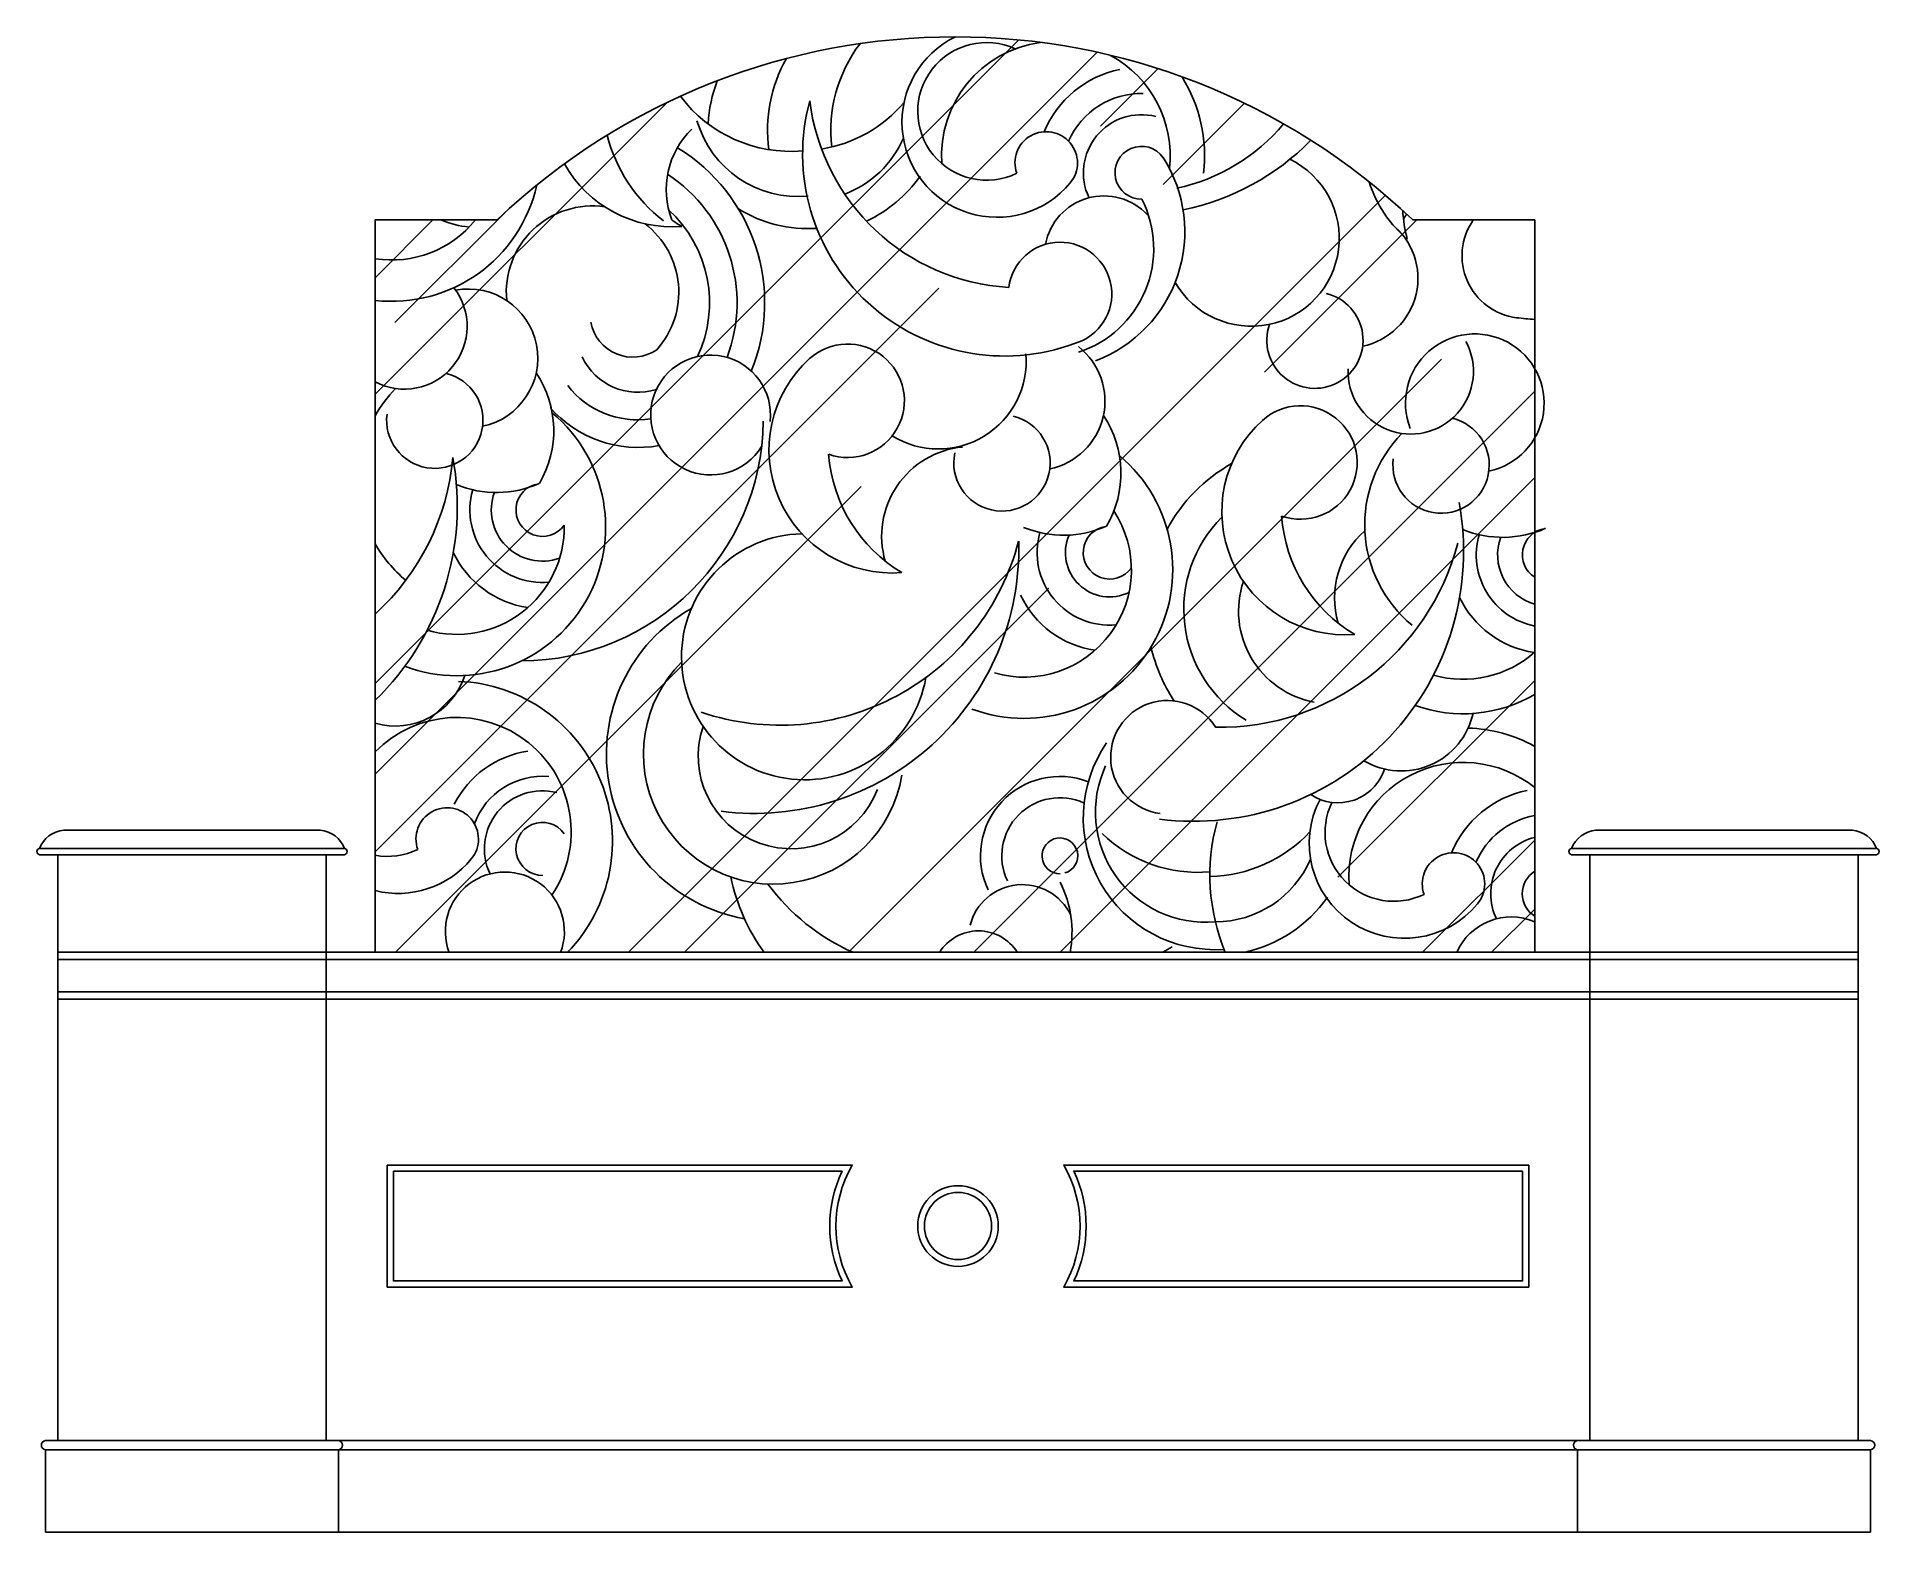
# Model space of a CAD drawing. Extents: x 2396 to 5414, y 5869 to 8319.
import ezdxf

# ---------------------------------------------------------------- set-up
doc = ezdxf.new("R2010")
doc.units = 0
doc.header["$MEASUREMENT"] = 0
for name, color, linetype in [('2', 2, 'CONTINUOUS'), ('3', 3, 'CONTINUOUS'), ('4', 4, 'CONTINUOUS'), ('7', 7, 'CONTINUOUS'), ('BH', 3, 'CONTINUOUS')]:
    doc.layers.add(name, color=color, linetype=linetype)

msp = doc.modelspace()

# ---------------------------------------------------------------- hatches: boundary and pattern name
at = {"layer": 'BH'}
h = msp.add_hatch(dxfattribs=at)
h.set_pattern_fill('AR-RROOF', color=256, scale=500, angle=45, style=0)
h.set_pattern_definition([(45, (11.55, -69.5), (424.264, 1131.37), [7500, -1000, 2500, -500]), (45, (305, 577.5), (-823.78, 116.673), [1500, -165, 3000, -375]), (45, (-112.2, 407.8), (1601.597, 2075.358), [4000, -700, 2000, -500])])
h.paths.add_polyline_path([(3149.9, 8019.4), (2949.9, 8019.4), (2949.9, 6819.4), (4849.9, 6819.4), (4849.9, 8019.4), (4649.9, 8019.4, 0.4)])

# ---------------------------------------------------------------- linework, layer by layer
at = {"layer": '2'}
msp.add_line((5399.9, 5869.4), (2409.9, 5869.4), dxfattribs=at)
at = {"layer": '3'}
msp.add_line((5399.9, 6004.4), (2409.9, 6004.4), dxfattribs=at)
for points in [[(2979.9, 6460.9), (3715.1, 6460.9, 0.225148), (3715.1, 6280.9), (2979.9, 6280.9)], [(4829.9, 6460.9), (4094.6, 6460.9, -0.225148), (4094.6, 6280.9), (4829.9, 6280.9)]]:
    msp.add_lwpolyline(points, format="xyb", close=True, dxfattribs=at)
msp.add_circle((3904.9, 6370.9), 55, dxfattribs=at)
for centre, radius, start, end in [((3933.7, 8165.3), 237.2, 142.9679, 186.4196), ((3968.8, 8179.4), 155.7, 115.9896, 320.4245), ((3951.7, 8197.2), 112.8, 65.376, 295.9658), ((4065.2, 8124.6), 187.3, 97.6347, 184.035), ((3830.1, 8166.8), 237.2, 150.4934, 187.8142), ((4065.2, 8124.6), 187.3, 353.6034, 61.3836), ((3732.1, 8162.7), 237.2, 159.1163, 176.5568), ((4205.5, 8096.6), 173.2, 101.8812, 157.1494), ((4065.2, 8124.6), 243.7, 353.2877, 31.9851), ((3631, 8357.9), 226.2, 216.9287, 274.9155), ((3981.1, 8127.2), 330.8, 164.6868, 290.2894), ((4008.1, 8256.9), 348.6, 186.9802, 266.7058), ((3645.2, 8357), 224.5, 279.2755, 319.7677), ((4205.5, 8096.6), 130.1, 88.6784, 156.5426), ((3643, 8230.3), 172.7, 196.2822, 275.4135), ((4205.5, 8096.6), 95.2, 75.6897, 205.4965), ((3578.6, 8220.9), 256.2, 194.1704, 232.3704), ((3565.8, 8068.8), 139, 134.2778, 200.7606), ((3658.9, 8221.1), 170.4, 290.7538, 336.6415), ((4049.4, 8112.8), 51.2, 320.4245, 199.4242), ((4196.9, 8379.2), 315.1, 282.1993, 320.0209), ((4191.4, 8436.9), 409.2, 281.5889, 315.4484), ((3290.7, 7883.5), 297.4, 337.9085, 58.7285), ((4050.7, 8000.1), 225.8, 290.619, 32.4959), ((4205.5, 8096.6), 43.4, 34.824, 270.7313), ((3436.1, 8209.8), 201.6, 209.2391, 274.5853), ((3290.7, 7883.5), 252.2, 339.2372, 56.7068), ((3658.9, 8221.1), 225.3, 295.2357, 324.7506), ((4385.4, 7989.3), 144.1, 210.0861, 63.8943), ((2977, 8129.7), 243.7, 263.6155, 347.3899), ((4770.7, 8142.3), 201.6, 197.4851, 229.9135), ((3306.1, 7901), 141.3, 81.8358, 185.5126), ((3290.7, 7883.5), 207.1, 334.8712, 47.4654), ((3658.9, 8221.1), 216, 238.2473, 273.8821), ((4143.9, 7961.3), 97.5, 42.811, 169.2281), ((4046.8, 7972.4), 178.7, 288.152, 26.8909), ((4879.9, 8050), 246.9, 183.5631, 194.5414), ((4763.8, 7950.8), 146.6, 147.816, 151.662), ((2977, 8129.7), 176, 261.141, 321.1776), ((3117.3, 8157.7), 150.6, 246.71, 264.8601), ((3306.1, 7901), 141.3, 318.0684, 52.4966), ((3578.6, 8220.9), 246.9, 234.6671, 239.2133), ((4544.8, 7923.7), 113.6, 281.7675, 51.7735), ((4832.9, 7960.7), 102.3, 145.0161, 262.7865), ((4072.1, 7898.2), 84.7, 286.2638, 172.7831), ((2997.9, 7844.9), 102.8, 242.1578, 38.0664), ((3102.8, 7792.6), 113.6, 281.7675, 100.6146), ((4489.6, 7822.3), 78.9, 160.7374, 76.4231), ((3372.1, 7864.2), 69.7, 190.3935, 304.1566), ((4875.6, 8298.2), 442.5, 262.7865, 266.6628), ((4646.6, 7771.3), 102.8, 177.8128, 28.4665), ((4751.5, 7719), 113.6, 281.7675, 201.2805), ((3380.6, 7837.7), 100.8, 205.153, 287.3615), ((3499.5, 7699.7), 98.2, 353.978, 328.4545), ((3796.8, 7642.5), 201.6, 132.0778, 274.5853), ((3724, 7723.1), 93, 250.5639, 132.0778), ((3872.6, 7788.2), 144.1, 238.3793, 4.6428), ((4032, 7722.6), 113.6, 281.7675, 51.7735), ((3047.7, 7691.2), 78.9, 172.6875, 76.4231), ((3071.9, 7674.2), 170.7, 329.5212, 33.6674), ((3136, 7593.7), 213.5, 135.6167, 150.6367), ((3380.6, 7837.7), 145.9, 217.8882, 278.2508), ((3083.8, 7516.3), 243.7, 249.5181, 50.13), ((3380.6, 7837.7), 191.1, 221.0893, 280.3763), ((3976.9, 7621.2), 78.9, 167.8852, 76.4231), ((4001.1, 7604.2), 170.7, 329.5212, 33.6674), ((4465.9, 7621.9), 93, 250.5639, 132.0778), ((3188, 7694.7), 397.9, 270.2701, 359.2599), ((4538.7, 7541.3), 201.6, 132.0778, 274.5853), ((4784.7, 7520.1), 213.5, 135.6167, 230.4958), ((4696.3, 7617.7), 78.9, 172.6875, 76.4231), ((3926.4, 7501.4), 146.6, 95.4996, 196.3339), ((2642.1, 7550.2), 442.5, 314.0759, 10.3931), ((2684.2, 7665.5), 394.7, 312.3055, 354.838), ((3939.2, 7653.6), 246.9, 184.2403, 239.2133), ((4013, 7446.3), 243.7, 249.5181, 50.13), ((4487.9, 7381.7), 273.9, 119.457, 151.365), ((3148.7, 7746.3), 173.5, 247.8056, 293.8818), ((3224.1, 7544.3), 118.9, 163.9174, 275.1537), ((3224.1, 7544.3), 43.4, 98.1735, 325.176), ((3224.1, 7544.3), 83.9, 159.9926, 289.5699), ((4290.7, 7476.6), 442.5, 262.7865, 10.3931), ((3083.8, 7516.3), 176, 253.984, 1.0468), ((4013, 7446.3), 176, 253.984, 33.2061), ((4077.9, 7676.3), 173.5, 247.8056, 293.8818), ((4153.4, 7474.3), 43.4, 98.1735, 325.176), ((4487.9, 7381.7), 213.1, 134.9718, 238.6541), ((4681.2, 7552.4), 246.9, 184.2403, 239.2133), ((3136, 7593.7), 213.5, 209.3633, 230.4958), ((3653.5, 7303.7), 201.6, 91.2884, 350.2576), ((3613.4, 7595.5), 404, 251.3223, 345.324), ((3571.3, 7480.2), 433.2, 262.7865, 1.7169), ((4153.4, 7474.3), 118.9, 163.9174, 275.1537), ((4153.4, 7474.3), 72.6, 156.6572, 295.8543), ((4332.9, 7592), 404, 269.184, 345.324), ((4668.4, 7400.2), 146.6, 131.432, 196.3339), ((4797.4, 7672.8), 173.5, 247.8056, 293.8818), ((4872.8, 7470.7), 118.9, 163.9174, 258.8773), ((4872.8, 7470.7), 83.9, 159.9926, 254.1351), ((4872.8, 7470.7), 43.4, 98.1735, 238.1067), ((3224.1, 7544.3), 161.9, 205.5394, 261.4577), ((4516.4, 7378.6), 151.9, 161.3434, 259.4541), ((4153.4, 7474.3), 161.9, 205.5394, 261.4577), ((4872.8, 7470.7), 161.9, 205.5394, 261.4577), ((3602.7, 7144.2), 273.9, 119.457, 259.9754), ((4487.9, 7381.7), 273.9, 193.149, 213.2676), ((4732.5, 7442.7), 176, 253.984, 311.8462), ((3602.7, 7144.2), 213.1, 134.9718, 350.6287), ((2982.7, 7310.2), 120.1, 254.12, 341.8938), ((3076.6, 7001.4), 262.2, 316.0429, 87.771), ((4248, 7139.1), 93, 31.7025, 262.7865), ((4732.5, 7442.7), 232.5, 250.2706, 300.3387), ((3083.8, 7016.9), 187.3, 326.3475, 135.6402), ((3631.2, 7141), 151.9, 161.3434, 338.8579), ((4631.4, 7236.6), 120.1, 239.2739, 347.5859), ((4732.5, 6943.3), 243.7, 61.2026, 88.0536), ((4326.1, 7039.7), 216, 145.3598, 273.8821), ((3224.1, 6988.9), 161.9, 98.5423, 153.1254), ((4310.2, 7048.9), 180.2, 155.1073, 275.1925), ((4732.5, 6943.3), 187.3, 51.1772, 184.035), ((3224.1, 6988.9), 118.9, 84.8463, 159.7172), ((4071.8, 6977.5), 130.1, 68.9898, 205.3035), ((4527.5, 7144.5), 80.1, 236.1894, 341.9929), ((3224.1, 6988.9), 95.2, 75.6897, 205.4965), ((4071.8, 6977.5), 95.2, 65.3225, 205.4965), ((4636.1, 6998), 155.7, 152.4341, 320.4245), ((4619, 7015.8), 112.8, 154.0932, 295.9658), ((4872.8, 6915.3), 173.2, 101.8812, 157.1494), ((3068, 7005), 51.2, 320.4245, 199.4242), ((4648.4, 6945.8), 330.8, 164.6868, 202.4766), ((4872.8, 6915.3), 130.1, 100.147, 156.5426), ((3224.1, 6988.9), 43.4, 34.824, 270.7313), ((4071.8, 6977.5), 29.3, 286.4312, 270.7313), ((4298.2, 7176.6), 226.2, 225.9985, 274.9155), ((4312.4, 7175.6), 232.1, 271.277, 316.9316), ((4872.8, 6915.3), 95.2, 103.9418, 205.4965), ((2970.3, 7089.4), 112.8, 259.5792, 295.9658), ((2987.4, 7071.6), 155.7, 256.0569, 320.4245), ((4716.7, 6931.4), 51.2, 320.4245, 199.4242), ((3162.5, 6853.5), 97.5, 339.5008, 200.4992), ((3847.4, 7008.1), 321.5, 191.6915, 215.9417), ((4326.1, 7039.7), 170.4, 270.1427, 336.6415), ((4872.8, 6915.3), 43.4, 121.8933, 238.1067), ((3874.4, 7137.8), 348.6, 216.3319, 245.98), ((4010.2, 6842.2), 88.1, 25.755, 165.7953), ((3913, 6853.3), 178.7, 349.0464, 26.8909), ((4326.1, 7039.7), 225.3, 282.024, 324.7506), ((3938.4, 6779.1), 75.4, 32.2721, 147.7279), ((4811.2, 6779.9), 97.5, 66.6301, 156.1341), ((4351.9, 6647.1), 205.2, 117.981, 122.8745), ((4439.4, 6639.8), 205.2, 117.981, 118.9099)]:
    msp.add_arc(centre, radius, start, end, dxfattribs=at)
at = {"layer": '4'}
for p, q in [((2859.9, 7019.4), (2439.9, 7019.4)), ((4949.9, 7019.4), (5369.9, 7019.4)), ((2899.9, 6979.4), (2399.9, 6979.4)), ((2429.9, 6019.4), (2429.9, 6979.4)), ((2869.9, 6019.4), (2869.9, 6979.4)), ((4909.9, 6979.4), (5409.9, 6979.4)), ((4939.9, 6019.4), (4939.9, 6979.4)), ((5379.9, 6019.4), (5379.9, 6979.4)), ((4939.9, 6819.4), (2869.9, 6819.4)), ((2429.9, 6019.4), (2409.9, 6019.4)), ((5379.9, 6019.4), (5399.9, 6019.4)), ((2409.9, 5869.4), (2409.9, 6004.4)), ((2889.9, 5869.4), (2889.9, 6004.4)), ((4919.9, 5869.4), (4919.9, 6004.4)), ((5399.9, 5869.4), (5399.9, 6004.4)), ((5399.9, 5869.4), (5399.9, 6004.4))]:
    msp.add_line(p, q, dxfattribs=at)
msp.add_lwpolyline([(4849.9, 6819.4), (4849.9, 8019.4), (4649.9, 8019.4, 0.4), (3149.9, 8019.4), (2949.9, 8019.4), (2949.9, 6819.4)], format="xyb", dxfattribs=at)
for centre, radius, start, end in [((2443.8, 6972.5), 47, 94.7317, 159.0081), ((2856, 6972.5), 47, 20.9919, 85.2683), ((4953.8, 6972.5), 47, 94.7317, 159.0081), ((5366, 6972.5), 47, 20.9919, 85.2683), ((2400.8, 6984.4), 5.08, 100.3702, 259.6298), ((2899, 6984.4), 5.08, 280.3702, 79.6298), ((4910.8, 6984.4), 5.08, 100.3702, 259.6298), ((5409, 6984.4), 5.08, 280.3702, 79.6298), ((2410.6, 6011.9), 7.53, 95.1885, 264.8115), ((2889.2, 6011.9), 7.53, 275.1885, 84.8115), ((4920.6, 6011.9), 7.53, 95.1885, 264.8115), ((5399.2, 6011.9), 7.53, 275.1885, 84.8115)]:
    msp.add_arc(centre, radius, start, end, dxfattribs=at)
at = {"layer": '7'}
for p, q in [((2899.9, 6989.4), (2399.9, 6989.4)), ((4909.9, 6989.4), (5409.9, 6989.4)), ((2869.9, 6819.4), (2429.9, 6819.4)), ((2869.9, 6807.4), (2429.9, 6807.4)), ((4939.9, 6807.4), (2869.9, 6807.4)), ((4939.9, 6819.4), (5379.9, 6819.4)), ((4939.9, 6807.4), (5379.9, 6807.4)), ((2429.9, 6754.4), (5379.9, 6754.4)), ((2429.9, 6742.4), (5379.9, 6742.4)), ((5399.9, 6019.4), (2409.9, 6019.4))]:
    msp.add_line(p, q, dxfattribs=at)
for points in [[(2969.9, 6470.9), (3731.7, 6470.9, 0.267949), (3731.7, 6270.9), (2969.9, 6270.9)], [(4839.9, 6470.9), (4078.1, 6470.9, -0.267949), (4078.1, 6270.9), (4839.9, 6270.9)]]:
    msp.add_lwpolyline(points, format="xyb", close=True, dxfattribs=at)
msp.add_circle((3904.9, 6370.9), 66, dxfattribs=at)

doc.saveas('drawing.dxf')
